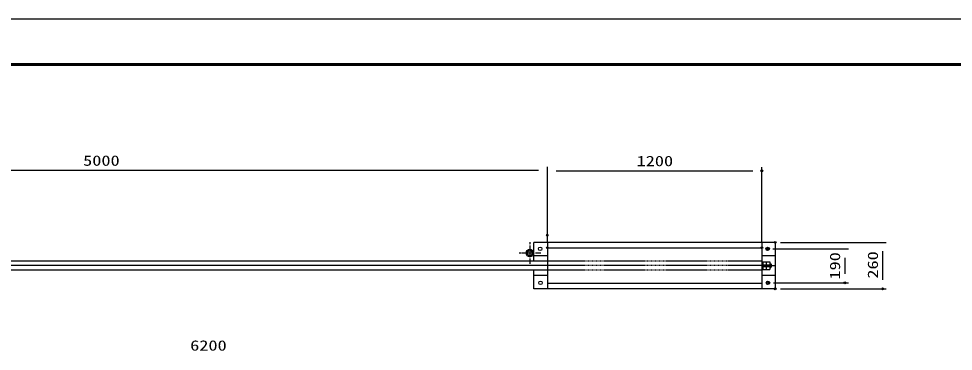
# Model space of a CAD drawing. Units: millimetres, scale not verified. Extents: x -5940 to 5940, y -4200 to 4200.
# Drawn here: x -1938 to 3290, y 2341 to 4200 of the extents above; entities that cross this region are included whole.
import ezdxf
from ezdxf.enums import TextEntityAlignment as Align

# ---------------------------------------------------------------- set-up
doc = ezdxf.new("R2010")
doc.units = ezdxf.units.MM
doc.header["$LTSCALE"] = 20
doc.header["$PDMODE"] = 32
doc.header["$PDSIZE"] = 10
doc.linetypes.add('USER1', pattern=[0.375, 0.25, -0.125])
doc.linetypes.add('USER4', pattern=[0.906, 0.591, -0.118, 0.079, -0.118])
for name, color, linetype, lineweight in [('0-0_WAKU', 7, 'Continuous', 25), ('0-1_0', 7, 'Continuous', 25), ('0-2_1', 7, 'Continuous', 25), ('0-4_CENTLN-L', 4, 'USER1', 25)]:
    doc.layers.add(name, color=color, linetype=linetype, lineweight=lineweight)
doc.layers.add('0-6_DEFPOINTS', color=7, linetype='Continuous')
doc.styles.add('ＭＳ ゴシック', font='')
doc.styles.get('ＭＳ ゴシック').set_extended_font_data('MS Gothic')

msp = doc.modelspace()

# ---------------------------------------------------------------- linework, layer by layer
at = {"layer": '0-0_WAKU', "color": 3}
msp.add_lwpolyline([(-5940, 4200), (5940, 4200), (5940, -4200), (-5940, -4200)], close=True, dxfattribs=at)
at = {"layer": '0-0_WAKU'}
for points in [[(-5540, 3950), (5540, 3950), (5540, -3950), (-5540, -3950)], [(-5537.5, 3947.5), (5537.5, 3947.5), (5537.5, -3947.5), (-5537.5, -3947.5)], [(-5535, 3945), (5535, 3945), (5535, -3945), (-5535, -3945)], [(-5532.5, 3942.5), (5532.5, 3942.5), (5532.5, -3942.5), (-5532.5, -3942.5)], [(-5530, 3940), (5530, 3940), (5530, -3940), (-5530, -3940)]]:
    msp.add_lwpolyline(points, close=True, dxfattribs=at)
at = {"layer": '0-1_0', "color": 2}
for p, q in [((969.26, 3351.8), (-3930.74, 3351.8)), ((1069.26, 3349.56), (2169.26, 3349.56)), ((2895.14, 2899.91), (2895.14, 2739.91)), ((2683.39, 2863.36), (2683.39, 2773.55))]:
    msp.add_line(p, q, dxfattribs=at)
at = {"layer": '0-1_0', "color": 1}
for p, q in [((1019.26, 3019.91), (1019.26, 3371.8)), ((1019.26, 2949.91), (1019.26, 3369.56)), ((2219.26, 2949.91), (2219.26, 3369.56)), ((2324.26, 2949.91), (2915.14, 2949.91)), ((2281.41, 2913.36), (2703.39, 2913.36)), ((2283.53, 2723.55), (2703.39, 2723.55)), ((2324.26, 2689.91), (2915.14, 2689.91))]:
    msp.add_line(p, q, dxfattribs=at)
at = {"layer": '0-1_0'}
for p, q in [((2219.26, 2841.91), (2263.26, 2841.91)), ((2225.26, 2824.91), (2263.26, 2824.91)), ((2225.26, 2824.41), (2263.26, 2824.41)), ((2263.26, 2829.71), (2270.06, 2829.71)), ((2263.26, 2824.81), (2271.26, 2824.81)), ((2219.26, 2819.91), (2294.26, 2819.91)), ((2219.26, 2797.91), (2263.26, 2797.91)), ((2225.26, 2815.41), (2263.26, 2815.41)), ((2225.26, 2814.91), (2263.26, 2814.91)), ((2263.26, 2815.01), (2271.26, 2815.01)), ((2263.26, 2810.11), (2270.06, 2810.11))]:
    msp.add_line(p, q, dxfattribs=at)
for centre, radius in [((921.26, 2889.91), 21.12), ((921.26, 2889.91), 13.92), ((978.79, 2913.71), 9.76), ((2251.41, 2913.36), 9.76), ((980.91, 2723.9), 9.76), ((2253.53, 2723.55), 9.76)]:
    msp.add_circle(centre, radius, dxfattribs=at)
for centre, radius, start, end in [((2268.15, 2827.26), 3.1, 307.80915, 52.19085), ((2260.65, 2819.91), 10.6, 332.47843, 27.52157), ((2268.15, 2812.56), 3.1, 307.8099, 52.1901)]:
    msp.add_arc(centre, radius, start, end, dxfattribs=at)
at = {"layer": '0-2_1'}
for p, q in [((944.26, 2844.91), (944.26, 2949.91)), ((1019.26, 2949.91), (1019.26, 2689.91)), ((2219.26, 2949.91), (2219.26, 2689.91)), ((2294.26, 2949.91), (2294.26, 2689.91)), ((1019.26, 2919.91), (2219.26, 2919.91)), ((1019.26, 2844.91), (-3980.74, 2844.91)), ((2225.26, 2841.91), (2225.26, 2797.91)), ((2227.26, 2824.91), (2227.26, 2814.91)), ((2244.26, 2841.91), (2244.26, 2797.91)), ((2263.26, 2841.91), (2263.26, 2797.91)), ((2271.26, 2827.26), (2271.26, 2812.56)), ((1019.26, 2819.91), (-3980.74, 2819.91)), ((1019.26, 2794.91), (-3980.74, 2794.91)), ((944.26, 2689.91), (944.26, 2794.91)), ((2219.26, 2719.91), (1019.26, 2719.91))]:
    msp.add_line(p, q, dxfattribs=at)
at = {"layer": '0-2_1', "color": 4, "linetype": 'USER1'}
for p, q in [((2219.26, 2844.91), (1019.26, 2844.91)), ((2219.26, 2819.91), (1019.26, 2819.91)), ((2219.26, 2794.91), (1019.26, 2794.91))]:
    msp.add_line(p, q, dxfattribs=at)
at = {"layer": '0-4_CENTLN-L', "color": 2, "linetype": 'USER4'}
for p, q in [((921.26, 2951.03), (921.26, 2828.79)), ((982.38, 2889.91), (860.14, 2889.91))]:
    msp.add_line(p, q, dxfattribs=at)
at = {"layer": '0-4_CENTLN-L', "color": 7, "linetype": 'Continuous'}
for p, q in [((2294.26, 2949.91), (944.26, 2949.91)), ((1019.26, 2874.91), (944.26, 2874.91)), ((2294.26, 2874.91), (2219.26, 2874.91)), ((1019.26, 2764.91), (944.26, 2764.91)), ((2294.26, 2764.91), (2219.26, 2764.91)), ((2294.26, 2689.91), (944.26, 2689.91))]:
    msp.add_line(p, q, dxfattribs=at)
at = {"layer": '0-6_DEFPOINTS'}
for p in [(2219.26, 3349.56), (1019.26, 2989.91), (2294.26, 2949.91), (1019.26, 2919.91), (2219.26, 2919.91), (2251.41, 2913.36), (2253.53, 2723.55), (2683.39, 2723.55), (2294.26, 2689.91), (2895.14, 2689.91)]:
    msp.add_point(p, dxfattribs=at)

# ---------------------------------------------------------------- texts
at = {"layer": '0-1_0', "color": 3, "style": 'ＭＳ ゴシック', "width": 1.3}
for s, p in [('5000', (-1577.89, 3360.69)), ('1200', (1518.47, 3358.45)), ('6200', (-979.1, 2327.33))]:
    msp.add_text(s, height=57.77, dxfattribs=at).set_placement(p, align=Align.BOTTOM_LEFT)
for s, p in [('190', (2674.49, 2741.96)), ('260', (2886.24, 2747.06))]:
    msp.add_text(s, height=57.77, rotation=90, dxfattribs=at).set_placement(p, align=Align.BOTTOM_LEFT)

doc.saveas('drawing.dxf')
